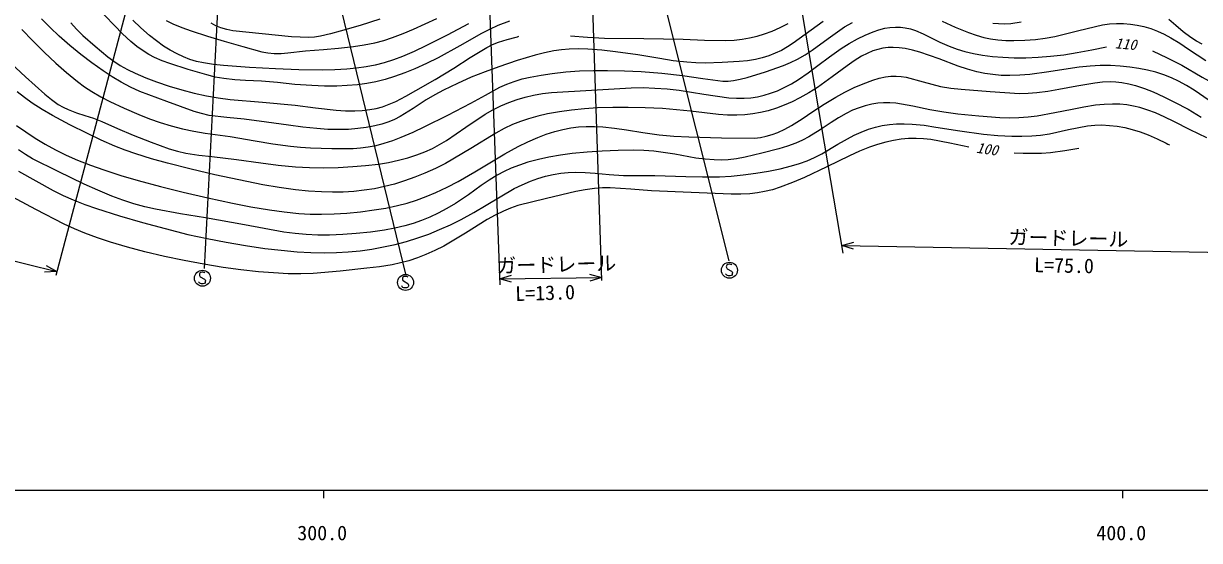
# Model space of a CAD drawing. Units: millimetres, scale not verified. Extents: x 40000 to 680000, y 20000 to 380000.
# Drawn here: x 330470 to 477632, y 198715 to 263432 of the extents above; entities that cross this region are included whole.
import ezdxf
from ezdxf.enums import TextEntityAlignment as Align

# ---------------------------------------------------------------- set-up
doc = ezdxf.new("R2010")
doc.units = ezdxf.units.MM
doc.header["$LTSCALE"] = 1000
doc.layers.add('M-BGD', color=7, linetype='Continuous', lineweight=25)
doc.layers.add('M-TTL-BAND', color=7, linetype='Continuous', lineweight=25)
doc.styles.add('ＭＳ ゴシック', font='')
doc.styles.add('ＭＳ 明朝', font='')
doc.styles.get('ＭＳ ゴシック').set_extended_font_data('MS Gothic')
doc.styles.get('ＭＳ 明朝').set_extended_font_data('MS Mincho')

# ---------------------------------------------------------------- blocks, each defined once
blk = doc.blocks.new('BUHIN204')
at = {"color": 7, "linetype": 'Continuous', "lineweight": 25}
blk.add_lwpolyline([(596, -397), (663, -351), (708, -281), (742, -180), (764, -26), (747, 107), (688, 227), (588, 306), (475, 327), (400, 333), (296, 307), (231, 245), (-156, -251), (-254, -298), (-383, -320), (-501, -293), (-590, -245), (-669, -164), (-692, -4), (-660, 224), (-632, 321), (-574, 409), (-488, 478), (-365, 531)], dxfattribs=at)
blk.add_circle((0, 0), 995, dxfattribs=at)

msp = doc.modelspace()

# ---------------------------------------------------------------- linework, layer by layer
at = {"layer": 'M-BGD'}
for p, q in [((348699, 285402), (334518, 231906)), ((433024, 234697), (424833, 283036)), ((355663, 282449), (353056, 232761)), ((366610, 279970), (378262, 232045)), ((406968, 280796), (418751, 233714)), ((388291, 278490), (390057, 230710)), ((402833, 231276), (401251, 278978)), ((292191, 242913), (334641, 232369)), ((432861, 235659), (488968, 234614)), ((390029, 231461), (402821, 231647))]:
    msp.add_line(p, q, dxfattribs=at)
for points in [[(391307, 263728), (389815, 263163), (388780, 262697), (387762, 262171), (385084, 260627), (382379, 259138), (380920, 258415), (379435, 257747), (378183, 257240), (376901, 256785), (375742, 256437), (374568, 256147), (373429, 255929), (372280, 255770), (370983, 255656), (369672, 255601), (368119, 255603), (366561, 255666), (364412, 255817), (362263, 256027), (360262, 256202), (358256, 256317), (356900, 256397), (355542, 256537), (354467, 256733), (353392, 256990), (351093, 257669), (348790, 258412), (347813, 258774), (346855, 259193), (346143, 259567), (345459, 259994), (344665, 260567), (343904, 261191), (342851, 262158), (341843, 263164), (339448, 265689)], [(330272, 262680), (331615, 261267), (333053, 259854), (334533, 258484), (335860, 257311), (337231, 256178), (338110, 255522), (339024, 254916), (340139, 254272), (341286, 253679), (343078, 252827), (344900, 252027), (346220, 251505), (347560, 251040), (348956, 250614), (350377, 250245), (351773, 249950), (353190, 249712), (356316, 249267), (359447, 248761), (361655, 248381), (363877, 248059), (365127, 247935), (366381, 247870), (369039, 247803), (371707, 247795), (372652, 247858), (373602, 247982), (374604, 248178), (375594, 248433), (376682, 248780), (377748, 249184), (379232, 249830), (380691, 250531), (383585, 251957), (386459, 253440), (388263, 254471), (390089, 255446), (390968, 255845), (391870, 256187), (392852, 256486), (393855, 256728), (395239, 256984), (396634, 257181), (398338, 257364), (400052, 257488), (401809, 257556), (403569, 257564), (405659, 257515), (407744, 257405), (410341, 257195), (412940, 256924), (415462, 256544), (417981, 256225), (418653, 256229), (419331, 256293), (420172, 256445), (421019, 256659), (423319, 257387), (425581, 258165), (426471, 258535), (427342, 258963), (428275, 259511), (429179, 260110), (431184, 261576), (433229, 262996), (434209, 263576)], [(430558, 263693), (426780, 260972), (426063, 260497), (425313, 260073), (424532, 259702), (423727, 259387), (422902, 259128), (422065, 258928), (421061, 258766), (420038, 258661), (417907, 258539), (415771, 258477), (414619, 258500), (413464, 258583), (411779, 258777), (410088, 259033), (407326, 259490), (404551, 259889), (402830, 260086), (401097, 260224), (399933, 260258), (398774, 260233), (397799, 260155), (396823, 260016), (395669, 259779), (394515, 259480), (392230, 258781), (389965, 258024), (388230, 257390), (386506, 256695), (384762, 255921), (383036, 255089), (381935, 254503), (380852, 253858), (379247, 252797), (377608, 251787), (376906, 251433), (376169, 251130), (375312, 250851), (374436, 250629), (373370, 250423), (372288, 250276), (371130, 250182), (369959, 250149), (368567, 250182), (367170, 250276), (365411, 250462), (363650, 250708), (360886, 251102), (358101, 251438), (355893, 251655), (353689, 251931), (352760, 252150), (351835, 252430), (348408, 253651), (345010, 254927), (343844, 255478), (342696, 256087), (341549, 256763), (340426, 257494), (339028, 258493), (337656, 259547), (336267, 260678), (334912, 261860), (333798, 262920), (332717, 264030)], [(336376, 263527), (337119, 262718), (337910, 261946), (339452, 260581), (341040, 259255), (341781, 258700), (342566, 258189), (343489, 257671), (344443, 257205), (345774, 256638), (347129, 256127), (348703, 255591), (350300, 255112), (351830, 254721), (353382, 254387), (354846, 254127), (356320, 253926), (360384, 253597), (364448, 253208), (367019, 252858), (369600, 252567), (370767, 252501), (371937, 252496), (372868, 252547), (373802, 252658), (374596, 252810), (375374, 253020), (376219, 253320), (377054, 253681), (378326, 254327), (379582, 255033), (381971, 256403), (384328, 257824), (386368, 259157), (388439, 260437), (389168, 260799), (389922, 261107), (390996, 261450), (392103, 261741), (392279, 261784), (392465, 261830)], [(386135, 263377), (383499, 261973), (380833, 260622), (379373, 259936), (377880, 259300), (376755, 258882), (375603, 258517), (374481, 258230), (373345, 258002), (372150, 257821), (370938, 257699), (369414, 257615), (367886, 257591), (364934, 257650), (361984, 257769), (358739, 257940), (355476, 258171), (354227, 258308), (352990, 258504), (352125, 258696), (351276, 258947), (350475, 259252), (349685, 259618), (348830, 260085), (347995, 260610), (347100, 261246), (346237, 261934), (345164, 262879), (344133, 263868)], [(348307, 263822), (349155, 263402), (350277, 262927), (351435, 262502), (353499, 261831), (355568, 261221), (357923, 260537), (360309, 259906), (361063, 259772), (361830, 259697), (362692, 259694), (363557, 259752), (365775, 260003), (367998, 260195), (369886, 260336), (371771, 260538), (373107, 260753), (374430, 261027), (375543, 261315), (376637, 261661), (377974, 262162), (379290, 262721), (382176, 264056)], [(375074, 263964), (372598, 263187), (370086, 262462), (368869, 262125), (367644, 261849), (366888, 261742), (366126, 261694), (365070, 261705), (364009, 261776), (360329, 262119), (356663, 262522), (355908, 262678), (355174, 262892), (354551, 263144), (353942, 263455)], [(398901, 261901), (401028, 261715), (403162, 261588), (408101, 261550), (413028, 261453), (415699, 261349), (418368, 261305), (419385, 261350), (420398, 261457), (421335, 261619), (422273, 261842), (423216, 262129), (424149, 262477), (425158, 262928), (426147, 263436)], [(445433, 263736), (447073, 262989), (448727, 262301), (449666, 261973), (450631, 261700), (451497, 261514), (452386, 261386), (453395, 261307), (454410, 261287), (455756, 261335), (457093, 261442), (458321, 261602), (459550, 261822), (462519, 262575), (465493, 263267), (466367, 263379), (467258, 263433), (468122, 263425), (468982, 263357), (469836, 263229), (470678, 263042), (471536, 262787), (472375, 262475), (473228, 262091), (474062, 261650), (475182, 260970), (476275, 260236), (477334, 259496), (478432, 258802)], [(455317, 263581), (454023, 263407), (453254, 263360), (452485, 263373), (451781, 263448)], [(477965, 260853), (477254, 261240), (476568, 261684), (475605, 262407), (474673, 263181), (473786, 263921)], [(328291, 259029), (330699, 256770), (333133, 254569), (333955, 253916), (334816, 253310), (335417, 252955), (336043, 252655), (337086, 252261), (338156, 251922), (339216, 251580), (340252, 251182), (342217, 250296), (344207, 249465), (346433, 248571), (348688, 247729), (349734, 247446), (350796, 247221), (352406, 246966), (354042, 246768), (357119, 246409), (360182, 245991), (362339, 245710), (364504, 245489), (366270, 245405), (368049, 245381), (369859, 245416), (371680, 245513), (373281, 245647), (374881, 245841), (376154, 246049), (377415, 246315), (378555, 246619), (379692, 246986), (380675, 247364), (381644, 247800), (382546, 248276), (383417, 248803), (385806, 250474), (388240, 252103), (389208, 252642), (390213, 253133), (391215, 253555), (392236, 253921), (393254, 254221), (394285, 254463), (395402, 254655), (396542, 254789), (401542, 255102), (406530, 255398), (408003, 255407), (409492, 255356), (410998, 255247), (412509, 255078), (415617, 254571), (418737, 254125), (419687, 254068), (420646, 254072), (421481, 254136), (422311, 254260), (423141, 254448), (423959, 254695), (424818, 255020), (425664, 255404), (426574, 255889), (427451, 256424), (428680, 257267), (429871, 258156), (431316, 259259), (432799, 260314), (433797, 260936), (434836, 261512), (435800, 261987), (436789, 262406), (437500, 262648), (438237, 262835), (438900, 262941), (439582, 262989), (440203, 262975), (440815, 262901), (441462, 262753), (442103, 262545), (443050, 262147), (443992, 261685), (445135, 261113), (446313, 260591), (447289, 260236), (448280, 259938), (449373, 259676), (450488, 259471), (451743, 259305), (453014, 259198), (454458, 259140), (455911, 259142), (457461, 259207), (459006, 259331), (460675, 259529), (462334, 259786), (464170, 260127), (466001, 260498)], [(478856, 253806), (476980, 255091), (476010, 255684), (475011, 256223), (474112, 256635), (473180, 256996), (472169, 257322), (471140, 257590), (470029, 257813), (468898, 257979), (467691, 258098), (466481, 258156), (465209, 258155), (463937, 258095), (462568, 257965), (461203, 257776), (458800, 257381), (456401, 257047), (455152, 256951), (453881, 256913), (452827, 256944), (451777, 257035), (450763, 257183), (449761, 257390), (448583, 257711), (447425, 258088), (445055, 258989), (442629, 259846), (441720, 260103), (440790, 260303), (440049, 260406), (439314, 260447), (438659, 260424), (438017, 260340), (437388, 260197), (436763, 259992), (436050, 259688), (435351, 259323), (434431, 258758), (433526, 258132), (431670, 256747), (429815, 255438), (428738, 254752), (427633, 254120), (426672, 253635), (425678, 253200), (424683, 252829), (423651, 252509), (422714, 252288), (421753, 252123), (420754, 252014), (419744, 251964), (418586, 251974), (417430, 252043), (413927, 252443), (410417, 252783), (408283, 252888), (406136, 252934), (404217, 252935), (402290, 252876), (400663, 252767), (399039, 252598), (397536, 252387), (396040, 252117), (394845, 251844), (393669, 251513), (392659, 251169), (391672, 250770), (390621, 250273), (389586, 249718), (386462, 247800), (383294, 245926), (382015, 245279), (380711, 244687), (379449, 244178), (378156, 243723), (376912, 243341), (375642, 243015), (374385, 242756), (373107, 242555), (371800, 242411), (370480, 242326), (369118, 242304), (367747, 242342), (366140, 242452), (364527, 242623), (362483, 242908), (360436, 243254), (357410, 243853), (354404, 244508), (351448, 245201), (348499, 245954), (346494, 246510), (344509, 247123), (343197, 247577), (341900, 248090), (340172, 248844), (338456, 249658), (336264, 250766), (334102, 251926), (332822, 252668), (331567, 253466), (330596, 254151), (329657, 254887)], [(471760, 260004), (473594, 259137), (475409, 258212), (477950, 256729), (480534, 255291), (481815, 254653), (483071, 253961), (483781, 253487), (484464, 252957), (485370, 252158), (486240, 251309), (487831, 249675), (489367, 248011), (490106, 247113), (490798, 246177), (491711, 244816), (492588, 243427)], [(329603, 250682), (330742, 249860), (331914, 249087), (333178, 248328), (334471, 247622), (335827, 246949), (337217, 246327), (338849, 245685), (340507, 245097), (342658, 244410), (344827, 243782), (347617, 243027), (350442, 242325), (353519, 241594), (356603, 240923), (358917, 240476), (361253, 240087), (363087, 239844), (364938, 239661), (366356, 239577), (367774, 239554), (369342, 239591), (370921, 239688), (372647, 239858), (374369, 240088), (375824, 240334), (377264, 240639), (378462, 240951), (379649, 241322), (380873, 241774), (382075, 242282), (383471, 242945), (384854, 243669), (386956, 244868), (389042, 246127), (390686, 247100), (392356, 248019), (393576, 248619), (394830, 249168), (395879, 249563), (396947, 249902), (397951, 250159), (398965, 250356), (399916, 250481), (400878, 250546), (401910, 250550), (402953, 250494), (404443, 250333), (405934, 250112), (407974, 249779), (410025, 249505), (411872, 249349), (413720, 249253), (417818, 249135), (421960, 249077), (422694, 249165), (423413, 249312), (424155, 249529), (424881, 249805), (425738, 250203), (426586, 250665), (427930, 251500), (429262, 252400), (430678, 253332), (432113, 254206), (433245, 254831), (434415, 255409), (435561, 255901), (436757, 256347), (437540, 256576), (438331, 256744), (439006, 256830), (439680, 256856), (440309, 256817), (440932, 256719), (443073, 256112), (445237, 255561), (446519, 255350), (447808, 255198), (451452, 254911), (455112, 254683), (456187, 254703), (457258, 254782), (458649, 254963), (460035, 255205), (462278, 255642), (464546, 256023), (465491, 256127), (466436, 256171), (467181, 256145), (467922, 256059), (468786, 255889), (469641, 255660), (470740, 255293), (471825, 254867), (473186, 254261), (474518, 253602), (476197, 252690), (477855, 251722)], [(478533, 249114), (476463, 250109), (474430, 251152), (473299, 251717), (472126, 252236), (471167, 252598), (470183, 252905), (469360, 253101), (468527, 253238), (467645, 253318), (466757, 253337), (465704, 253294), (464640, 253190), (463169, 252968), (461701, 252685), (459519, 252231), (457334, 251837), (456183, 251693), (455013, 251608), (453836, 251591), (452645, 251634), (450009, 251834), (447381, 252095), (445631, 252328), (443871, 252623), (441755, 253065), (439642, 253446), (438881, 253508), (438108, 253510), (437363, 253452), (436610, 253332), (435816, 253141), (435033, 252891), (434212, 252563), (433415, 252180), (432458, 251639), (431528, 251045), (430151, 250118), (428749, 249247), (427955, 248833), (427135, 248473), (426076, 248085), (424990, 247753), (422882, 247195), (420760, 246695), (419704, 246511), (418647, 246387), (417776, 246341), (416895, 246355), (415756, 246445), (414619, 246595), (411978, 247057), (409328, 247460), (408083, 247552), (406836, 247583), (404867, 247543), (402882, 247442), (400993, 247325), (399111, 247147), (397654, 246954), (396207, 246700), (394896, 246409), (393596, 246058), (392535, 245714), (391498, 245314), (390607, 244910), (389745, 244452), (388736, 243833), (387749, 243156), (386150, 242002), (384510, 240893), (383451, 240260), (382364, 239680), (381332, 239195), (380269, 238762), (379233, 238402), (378178, 238100), (376921, 237808), (375636, 237573), (373881, 237326), (372118, 237140), (370446, 237014), (368765, 236949), (367308, 236949), (365855, 237010), (364453, 237138), (363057, 237326), (358144, 238212), (353223, 239093), (350105, 239609), (346996, 240184), (345633, 240495), (344286, 240864), (342890, 241320), (341502, 241838), (339770, 242553), (338056, 243327), (334825, 244888), (331611, 246507), (330706, 247033), (329823, 247616)], [(329853, 244957), (332014, 243723), (334199, 242542), (335424, 241917), (336674, 241345), (338124, 240778), (339606, 240263), (342480, 239363), (345371, 238521), (348196, 237750), (351036, 237038), (353436, 236513), (355846, 236046), (358250, 235633), (360677, 235276), (362694, 235039), (364717, 234863), (366435, 234769), (368164, 234735), (369625, 234760), (371085, 234844), (372580, 234991), (374079, 235199), (375539, 235462), (376996, 235785), (378400, 236158), (379796, 236591), (381174, 237081), (382538, 237631), (383895, 238245), (385234, 238917), (386810, 239774), (388369, 240691), (390113, 241754), (391885, 242763), (392877, 243257), (393897, 243698), (394833, 244039), (395799, 244326), (396740, 244544), (397692, 244702), (398608, 244796), (399536, 244829), (400764, 244792), (402001, 244694), (403778, 244524), (405557, 244414), (409462, 244385), (413370, 244296), (415459, 244247), (417549, 244259), (419034, 244339), (420525, 244480), (422110, 244691), (423699, 244964), (425148, 245253), (426592, 245602), (427569, 245896), (428522, 246246), (429457, 246664), (430364, 247136), (432373, 248308), (434432, 249439), (435315, 249839), (436229, 250186), (437075, 250446), (437942, 250649), (438828, 250789), (439727, 250870), (440694, 250885), (441674, 250840), (443158, 250687), (444648, 250473), (447631, 250004), (450612, 249596), (452380, 249431), (454165, 249324), (455400, 249316), (456633, 249369), (457751, 249474), (458871, 249640), (461243, 250171), (463627, 250642), (464526, 250716), (465431, 250730), (466376, 250682), (467317, 250574), (468278, 250402), (469223, 250172), (470227, 249863), (471210, 249497), (472353, 248997), (473481, 248438), (473667, 248342), (473863, 248242)], [(448786, 247959), (446401, 248466), (444006, 248913), (443093, 249010), (442162, 249048), (441228, 249024), (440288, 248940), (439335, 248793), (438387, 248586), (437359, 248296), (436348, 247950), (435076, 247438), (433814, 246865), (431001, 245474), (428185, 244149), (426687, 243514), (425156, 242932), (424190, 242630), (423212, 242386), (422302, 242224), (421383, 242121), (420218, 242063), (419034, 242063), (414022, 242273), (409037, 242495), (406471, 242705), (403896, 242855), (402912, 242846), (401922, 242776), (400751, 242622), (399573, 242405), (395932, 241546), (392315, 240631), (391415, 240323), (390528, 239955), (389496, 239448), (388489, 238887), (385796, 237203), (383058, 235563), (381956, 235002), (380831, 234496), (379778, 234086), (378707, 233734), (377659, 233453), (376598, 233230), (375029, 232990), (373444, 232808), (370083, 232434), (366734, 232122), (365168, 232085), (363601, 232108), (361743, 232202), (359887, 232356), (357674, 232600), (355462, 232905), (353016, 233303), (350571, 233762), (348108, 234286), (345656, 234870), (343493, 235444), (341339, 236079), (339724, 236612), (338131, 237201), (336840, 237735), (335563, 238328), (332017, 240153), (328503, 242029)], [(462528, 247778), (460768, 247489), (459003, 247260), (457859, 247173), (456703, 247146), (455575, 247162), (454435, 247199)], [(434353, 235200), (432861, 235659), (434369, 236059)], [(333289, 233149), (334641, 232369), (333083, 232316)], [(391535, 231051), (390029, 231461), (391523, 231910)], [(401315, 232056), (402821, 231647), (401327, 231198)]]:
    msp.add_lwpolyline(points, dxfattribs=at)
at = {"layer": 'M-TTL-BAND'}
for p, q in [((40000, 205000), (579000, 205000)), ((368000, 205000), (368000, 204000)), ((468000, 205000), (468000, 204000))]:
    msp.add_line(p, q, dxfattribs=at)

# ---------------------------------------------------------------- block references
at = {"layer": 'M-BGD', "rotation": 97.99101}
for p in [(352862, 231542), (418809, 232544), (378279, 231018)]:
    msp.add_blockref('BUHIN204', p, dxfattribs=at)

# ---------------------------------------------------------------- texts
at = {"layer": 'M-BGD', "style": 'ＭＳ 明朝', "oblique": 15}
for s, rotation, p in [('110', 355, (466979, 259940)), ('100', 352.2, (449587, 246862))]:
    msp.add_text(s, height=1320, rotation=rotation, dxfattribs=at).set_placement(p, align=Align.BOTTOM_LEFT)
at = {"layer": 'M-BGD', "style": 'ＭＳ ゴシック'}
for s, rotation, p in [('ガードレール', 358.8, (453702, 235254)), ('ガードレール', 1.4, (389679, 231626)), ('L=75.0', 358.8, (456911, 231766)), ('L=13.0', 1.8, (392051, 228138))]:
    msp.add_text(s, height=1833, rotation=rotation, dxfattribs=at).set_placement(p, align=Align.BOTTOM_LEFT)
at = {"layer": 'M-TTL-BAND', "style": 'ＭＳ ゴシック'}
for s, p in [('300.0', (367844, 198195)), ('400.0', (467844, 198195))]:
    msp.add_text(s, height=1833, dxfattribs=at).set_placement(p, align=Align.BOTTOM_CENTER)

doc.saveas('drawing.dxf')
